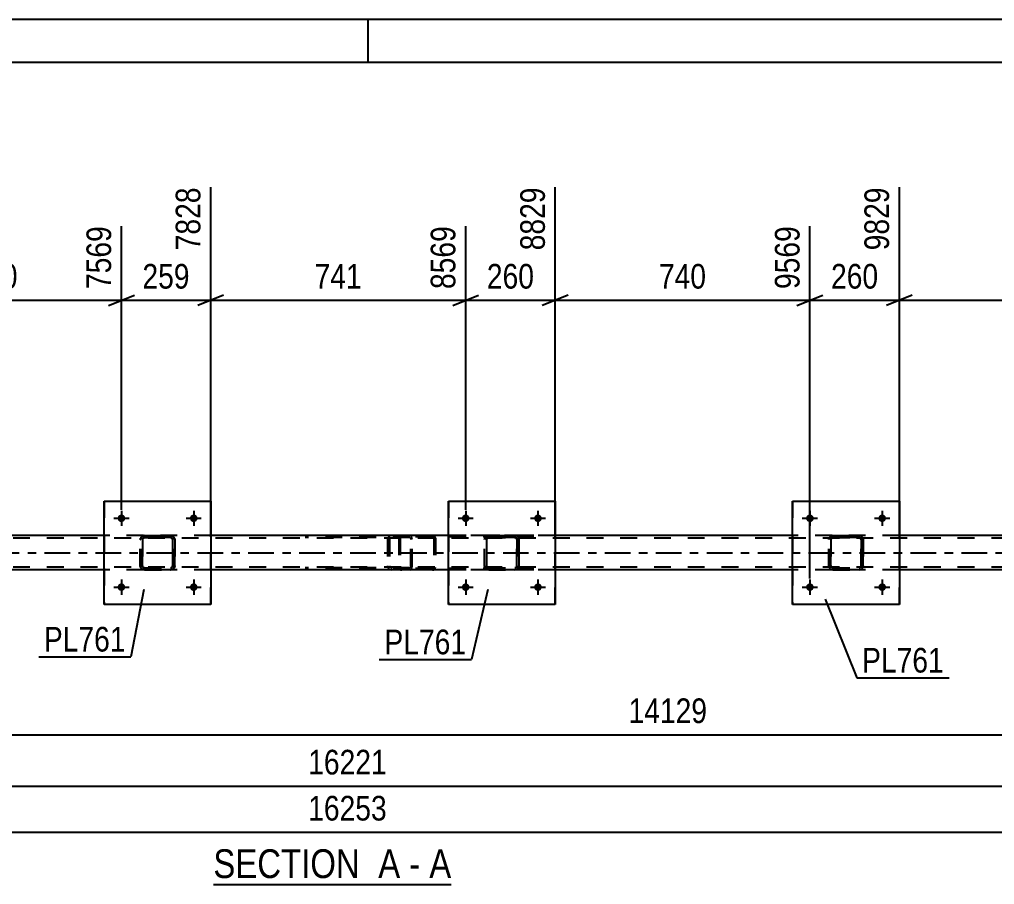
# Model space of a CAD drawing. Header units: millimetres. Extents: x -91 to 750, y -426 to 168.
# Drawn here: x 289 to 402.3, y 67.6 to 168.1 of the extents above; entities that cross this region are included whole.
import ezdxf

# ---------------------------------------------------------------- set-up
doc = ezdxf.new("R2010")
doc.units = ezdxf.units.MM
doc.linetypes.add('DXK_LINE_DOT2', pattern=[3.9198, 1.9599, -1.9599])
doc.linetypes.add('DXK_LINE_DOT3', pattern=[5.9187, 2.979, -0.9799, 0.9799, -0.9799])
doc.styles.add('Arial Narrow', font='ARIALN.TTF', dxfattribs={"height": 0.2})

# ---------------------------------------------------------------- blocks, each defined once
blk = doc.blocks.new('Unknown-814409585-1133')
at = {"color": 5, "linetype": 'Continuous'}
for p, q in [((749.5, 168.07), (-91.5, 168.07)), ((329.5, 163.07), (329.5, 168.07)), ((744.5, 163.07), (-86.5, 163.07))]:
    blk.add_line(p, q, dxfattribs=at)
blk = doc.blocks.new('Unknown-814409585-11 - 2458')
at = {"color": 6, "linetype": 'Continuous'}
blk.add_line((311.52, 67.59), (339.16, 67.59), dxfattribs=at)
at = {"color": 0, "linetype": 'Continuous'}
for points in [[(329.63, 68.34), (329.63, 71.84), (311.52, 71.84), (311.52, 68.34)], [(333.23, 68.34), (333.23, 71.84), (330.68, 71.84), (330.68, 68.34)], [(335.56, 68.34), (335.56, 71.84), (334.28, 71.84), (334.28, 68.34)], [(339.16, 68.34), (339.16, 71.84), (336.61, 71.84), (336.61, 68.34)]]:
    blk.add_wipeout(points, dxfattribs=at)
at = {"color": 7, "linetype": 'Continuous', "style": 'Arial Narrow'}
for s, p in [('SECTION ', (311.52, 68.34)), ('A', (330.68, 68.34)), ('A', (336.61, 68.34)), ('-', (334.28, 68.34))]:
    blk.add_text(s, height=3.34, dxfattribs=at).set_placement(p)
blk = doc.blocks.new('Part-814409585-2548 - 2458')
at = {"color": 7, "linetype": 'DXK_LINE_DOT2'}
for p, q in [((646.91, 107.81), (49.24, 107.81)), ((311.24, 108.13), (298.84, 108.13)), ((351.24, 108.13), (338.84, 108.13)), ((391.23, 108.13), (378.83, 108.13)), ((646.91, 104.45), (49.24, 104.45)), ((311.24, 104.13), (298.84, 104.13)), ((351.24, 104.13), (338.84, 104.13)), ((391.23, 104.13), (378.83, 104.13))]:
    blk.add_line(p, q, dxfattribs=at)
at = {"color": 2, "linetype": 'Continuous'}
for p, q in [((298.84, 108.13), (271.24, 108.13)), ((338.84, 108.13), (311.24, 108.13)), ((378.83, 108.13), (351.24, 108.13)), ((418.83, 108.13), (391.23, 108.13)), ((298.84, 104.13), (271.24, 104.13)), ((338.84, 104.13), (311.24, 104.13)), ((378.83, 104.13), (351.24, 104.13)), ((418.83, 104.13), (391.23, 104.13))]:
    blk.add_line(p, q, dxfattribs=at)
at = {"color": 7, "linetype": 'DXK_LINE_DOT3'}
blk.add_line((49.24, 106.13), (646.91, 106.13), dxfattribs=at)
blk = doc.blocks.new('Bolt-814409585-2461 - 2458')
at = {"linetype": 'Continuous'}
for points in [[(300.4, 110.13), (300.41, 110.22), (300.44, 110.31), (300.48, 110.39), (300.54, 110.46), (300.62, 110.51), (300.7, 110.55), (300.79, 110.57), (300.88, 110.57), (300.97, 110.55), (301.06, 110.51), (301.13, 110.46), (301.19, 110.39), (301.24, 110.31), (301.27, 110.22), (301.28, 110.13), (301.27, 110.04), (301.24, 109.95), (301.19, 109.87), (301.13, 109.8), (301.06, 109.75), (300.97, 109.71), (300.88, 109.69), (300.79, 109.69), (300.7, 109.71), (300.62, 109.75), (300.54, 109.8), (300.48, 109.87), (300.44, 109.95), (300.41, 110.04)], [(308.8, 110.13), (308.81, 110.22), (308.84, 110.31), (308.88, 110.39), (308.94, 110.46), (309.02, 110.51), (309.1, 110.55), (309.19, 110.57), (309.28, 110.57), (309.37, 110.55), (309.46, 110.51), (309.53, 110.46), (309.59, 110.39), (309.64, 110.31), (309.67, 110.22), (309.68, 110.13), (309.67, 110.04), (309.64, 109.95), (309.59, 109.87), (309.53, 109.8), (309.46, 109.75), (309.37, 109.71), (309.28, 109.69), (309.19, 109.69), (309.1, 109.71), (309.02, 109.75), (308.94, 109.8), (308.88, 109.87), (308.84, 109.95), (308.81, 110.04)]]:
    blk.add_hatch(color=1, dxfattribs=at).paths.add_polyline_path(points)
at = {"color": 1, "linetype": 'Continuous'}
for p, q in [((299.96, 110.13), (301.72, 110.13)), ((300.84, 111.01), (300.84, 109.25)), ((308.36, 110.13), (310.12, 110.13)), ((309.24, 111.01), (309.24, 109.25))]:
    blk.add_line(p, q, dxfattribs=at)
blk = doc.blocks.new('Bolt-814409585-2462 - 2458')
at = {"linetype": 'Continuous'}
for points in [[(300.4, 102.13), (300.41, 102.22), (300.44, 102.31), (300.48, 102.39), (300.54, 102.46), (300.62, 102.51), (300.7, 102.55), (300.79, 102.57), (300.88, 102.57), (300.97, 102.55), (301.06, 102.51), (301.13, 102.46), (301.19, 102.39), (301.24, 102.31), (301.27, 102.22), (301.28, 102.13), (301.27, 102.04), (301.24, 101.95), (301.19, 101.87), (301.13, 101.8), (301.06, 101.75), (300.97, 101.71), (300.88, 101.69), (300.79, 101.69), (300.7, 101.71), (300.62, 101.75), (300.54, 101.8), (300.48, 101.87), (300.44, 101.95), (300.41, 102.04)], [(308.8, 102.13), (308.81, 102.22), (308.84, 102.31), (308.88, 102.39), (308.94, 102.46), (309.02, 102.51), (309.1, 102.55), (309.19, 102.57), (309.28, 102.57), (309.37, 102.55), (309.46, 102.51), (309.53, 102.46), (309.59, 102.39), (309.64, 102.31), (309.67, 102.22), (309.68, 102.13), (309.67, 102.04), (309.64, 101.95), (309.59, 101.87), (309.53, 101.8), (309.46, 101.75), (309.37, 101.71), (309.28, 101.69), (309.19, 101.69), (309.1, 101.71), (309.02, 101.75), (308.94, 101.8), (308.88, 101.87), (308.84, 101.95), (308.81, 102.04)]]:
    blk.add_hatch(color=1, dxfattribs=at).paths.add_polyline_path(points)
at = {"color": 1, "linetype": 'Continuous'}
for p, q in [((299.96, 102.13), (301.72, 102.13)), ((300.84, 103.01), (300.84, 101.25)), ((308.36, 102.13), (310.12, 102.13)), ((309.24, 103.01), (309.24, 101.25))]:
    blk.add_line(p, q, dxfattribs=at)
blk = doc.blocks.new('Bolt-814409585-2467 - 2458')
at = {"linetype": 'Continuous'}
for points in [[(340.4, 110.13), (340.41, 110.22), (340.44, 110.31), (340.48, 110.39), (340.54, 110.46), (340.62, 110.51), (340.7, 110.55), (340.79, 110.57), (340.88, 110.57), (340.97, 110.55), (341.06, 110.51), (341.13, 110.46), (341.19, 110.39), (341.24, 110.31), (341.27, 110.22), (341.28, 110.13), (341.27, 110.04), (341.24, 109.95), (341.19, 109.87), (341.13, 109.8), (341.06, 109.75), (340.97, 109.71), (340.88, 109.69), (340.79, 109.69), (340.7, 109.71), (340.62, 109.75), (340.54, 109.8), (340.48, 109.87), (340.44, 109.95), (340.41, 110.04)], [(348.8, 110.13), (348.81, 110.22), (348.84, 110.31), (348.88, 110.39), (348.94, 110.46), (349.02, 110.51), (349.1, 110.55), (349.19, 110.57), (349.28, 110.57), (349.37, 110.55), (349.46, 110.51), (349.53, 110.46), (349.59, 110.39), (349.64, 110.31), (349.67, 110.22), (349.68, 110.13), (349.67, 110.04), (349.64, 109.95), (349.59, 109.87), (349.53, 109.8), (349.46, 109.75), (349.37, 109.71), (349.28, 109.69), (349.19, 109.69), (349.1, 109.71), (349.02, 109.75), (348.94, 109.8), (348.88, 109.87), (348.84, 109.95), (348.81, 110.04)]]:
    blk.add_hatch(color=1, dxfattribs=at).paths.add_polyline_path(points)
at = {"color": 1, "linetype": 'Continuous'}
for p, q in [((339.96, 110.13), (341.72, 110.13)), ((340.84, 111.01), (340.84, 109.25)), ((348.36, 110.13), (350.12, 110.13)), ((349.24, 111.01), (349.24, 109.25))]:
    blk.add_line(p, q, dxfattribs=at)
blk = doc.blocks.new('Bolt-814409585-2468 - 2458')
at = {"linetype": 'Continuous'}
for points in [[(340.4, 102.13), (340.41, 102.22), (340.44, 102.31), (340.48, 102.39), (340.54, 102.46), (340.62, 102.51), (340.7, 102.55), (340.79, 102.57), (340.88, 102.57), (340.97, 102.55), (341.06, 102.51), (341.13, 102.46), (341.19, 102.39), (341.24, 102.31), (341.27, 102.22), (341.28, 102.13), (341.27, 102.04), (341.24, 101.95), (341.19, 101.87), (341.13, 101.8), (341.06, 101.75), (340.97, 101.71), (340.88, 101.69), (340.79, 101.69), (340.7, 101.71), (340.62, 101.75), (340.54, 101.8), (340.48, 101.87), (340.44, 101.95), (340.41, 102.04)], [(348.8, 102.13), (348.81, 102.22), (348.84, 102.31), (348.88, 102.39), (348.94, 102.46), (349.02, 102.51), (349.1, 102.55), (349.19, 102.57), (349.28, 102.57), (349.37, 102.55), (349.46, 102.51), (349.53, 102.46), (349.59, 102.39), (349.64, 102.31), (349.67, 102.22), (349.68, 102.13), (349.67, 102.04), (349.64, 101.95), (349.59, 101.87), (349.53, 101.8), (349.46, 101.75), (349.37, 101.71), (349.28, 101.69), (349.19, 101.69), (349.1, 101.71), (349.02, 101.75), (348.94, 101.8), (348.88, 101.87), (348.84, 101.95), (348.81, 102.04)]]:
    blk.add_hatch(color=1, dxfattribs=at).paths.add_polyline_path(points)
at = {"color": 1, "linetype": 'Continuous'}
for p, q in [((339.96, 102.13), (341.72, 102.13)), ((340.84, 103.01), (340.84, 101.25)), ((348.36, 102.13), (350.12, 102.13)), ((349.24, 103.01), (349.24, 101.25))]:
    blk.add_line(p, q, dxfattribs=at)
blk = doc.blocks.new('Part-814409585-2501 - 2458')
at = {"color": 2, "linetype": 'Continuous'}
for p, q in [((298.84, 100.13), (298.84, 112.13)), ((298.84, 112.13), (298.84, 112.13)), ((298.84, 112.13), (311.24, 112.13)), ((311.24, 112.13), (311.24, 100.13)), ((298.84, 100.13), (298.84, 100.13)), ((311.24, 100.13), (298.84, 100.13))]:
    blk.add_line(p, q, dxfattribs=at)
at = {"color": 7, "linetype": 'DXK_LINE_DOT2'}
for p, q in [((298.84, 112.13), (298.84, 100.13)), ((298.84, 112.13), (298.84, 112.13)), ((311.24, 100.13), (311.24, 112.13)), ((298.84, 100.13), (298.84, 100.13))]:
    blk.add_line(p, q, dxfattribs=at)
blk = doc.blocks.new('Part-814409585-2502 - 2458')
at = {"color": 7, "linetype": 'DXK_LINE_DOT2'}
for p, q in [((303.03, 107.65), (303.07, 107.83)), ((303.03, 107.65), (303.04, 107.65)), ((303.03, 104.61), (303.03, 107.65)), ((303.07, 107.83), (303.04, 107.65)), ((303.04, 104.61), (303.04, 107.65)), ((303.29, 107.74), (303.27, 107.65)), ((303.28, 107.65), (303.27, 107.65)), ((303.27, 107.65), (303.27, 104.61)), ((303.28, 107.65), (303.3, 107.74)), ((303.28, 104.61), (303.28, 107.65)), ((303.34, 107.82), (303.29, 107.74)), ((303.3, 107.74), (303.35, 107.82)), ((303.33, 108.09), (303.51, 108.13)), ((303.52, 108.13), (303.33, 108.09)), ((303.42, 107.87), (303.34, 107.82)), ((303.35, 107.82), (303.43, 107.87)), ((303.51, 107.89), (303.42, 107.87)), ((303.43, 107.87), (303.52, 107.89)), ((303.52, 108.13), (303.51, 108.13)), ((303.51, 108.13), (306.55, 108.13)), ((303.51, 107.89), (303.52, 107.89)), ((306.55, 107.89), (303.51, 107.89)), ((303.52, 108.13), (306.56, 108.13)), ((303.52, 107.89), (306.56, 107.89)), ((306.55, 108.13), (306.56, 108.13)), ((306.55, 108.13), (306.74, 108.09)), ((306.56, 107.89), (306.55, 107.89)), ((306.64, 107.87), (306.55, 107.89)), ((306.74, 108.09), (306.56, 108.13)), ((306.56, 107.89), (306.65, 107.87)), ((306.64, 107.87), (306.65, 107.87)), ((306.72, 107.82), (306.64, 107.87)), ((306.65, 107.87), (306.73, 107.82)), ((306.77, 107.74), (306.72, 107.82)), ((306.73, 107.82), (306.78, 107.74)), ((306.79, 107.65), (306.77, 107.74)), ((306.78, 107.74), (306.8, 107.65)), ((306.8, 107.65), (306.79, 107.65)), ((306.79, 107.65), (306.79, 104.61)), ((306.8, 104.61), (306.8, 107.65)), ((307, 107.83), (307.03, 107.65)), ((307.04, 107.65), (307, 107.83)), ((307.04, 107.65), (307.03, 107.65)), ((307.03, 107.65), (307.03, 104.61)), ((307.04, 104.61), (307.04, 107.65)), ((303.04, 104.61), (303.03, 104.61)), ((303.07, 104.43), (303.03, 104.61)), ((303.04, 104.61), (303.07, 104.43)), ((303.27, 104.61), (303.28, 104.61)), ((303.27, 104.61), (303.29, 104.52)), ((303.3, 104.52), (303.28, 104.61)), ((303.29, 104.52), (303.34, 104.44)), ((303.35, 104.44), (303.3, 104.52)), ((303.34, 104.44), (303.42, 104.39)), ((303.43, 104.39), (303.35, 104.44)), ((303.42, 104.39), (303.51, 104.37)), ((303.52, 104.37), (303.43, 104.39)), ((303.52, 104.37), (303.51, 104.37)), ((303.51, 104.37), (306.55, 104.37)), ((303.52, 104.37), (306.56, 104.37)), ((306.55, 104.37), (306.64, 104.39)), ((306.55, 104.37), (306.56, 104.37)), ((306.65, 104.39), (306.56, 104.37)), ((306.64, 104.39), (306.72, 104.44)), ((306.73, 104.44), (306.65, 104.39)), ((306.72, 104.44), (306.77, 104.52)), ((306.78, 104.52), (306.73, 104.44)), ((306.77, 104.52), (306.79, 104.61)), ((306.8, 104.61), (306.78, 104.52)), ((306.79, 104.61), (306.8, 104.61)), ((307.03, 104.61), (307, 104.43)), ((307, 104.43), (307.04, 104.61)), ((307.03, 104.61), (307.04, 104.61)), ((303.33, 104.17), (303.33, 104.17)), ((303.51, 104.13), (303.33, 104.17)), ((303.33, 104.17), (303.52, 104.13)), ((303.52, 104.13), (303.51, 104.13)), ((303.51, 104.13), (306.55, 104.13)), ((303.52, 104.13), (306.56, 104.13)), ((306.74, 104.17), (306.55, 104.13)), ((306.55, 104.13), (306.56, 104.13)), ((306.56, 104.13), (306.74, 104.17))]:
    blk.add_line(p, q, dxfattribs=at)
at = {"color": 7, "linetype": 'DXK_LINE_DOT3'}
blk.add_line((305.04, 106.13), (305.03, 106.13), dxfattribs=at)
at = {"color": 7, "linetype": 'DXK_LINE_DOT2'}
for centre, start, end in [((303.51, 107.65), 112.5, 157.5), ((303.52, 107.65), 112.5, 157.5), ((306.55, 107.65), 22.5, 67.5), ((306.56, 107.65), 22.5, 67.5), ((303.51, 104.61), 202.5, 247.5), ((303.52, 104.61), 202.5, 247.5), ((306.55, 104.61), 292.5, 337.5), ((306.56, 104.61), 292.5, 337.5)]:
    blk.add_arc(centre, 0.48, start, end, dxfattribs=at)
blk = doc.blocks.new('Part-814409585-2570 - 2458')
at = {"color": 7, "linetype": 'DXK_LINE_DOT2'}
for p, q in [((343.03, 107.65), (343.07, 107.83)), ((343.03, 107.65), (343.04, 107.65)), ((343.03, 104.61), (343.03, 107.65)), ((343.07, 107.83), (343.04, 107.65)), ((343.04, 104.61), (343.04, 107.65)), ((343.29, 107.74), (343.27, 107.65)), ((343.28, 107.65), (343.27, 107.65)), ((343.27, 107.65), (343.27, 104.61)), ((343.28, 107.65), (343.3, 107.74)), ((343.28, 104.61), (343.28, 107.65)), ((343.34, 107.82), (343.29, 107.74)), ((343.3, 107.74), (343.35, 107.82)), ((343.33, 108.09), (343.51, 108.13)), ((343.52, 108.13), (343.33, 108.09)), ((343.42, 107.87), (343.34, 107.82)), ((343.35, 107.82), (343.43, 107.87)), ((343.51, 107.89), (343.42, 107.87)), ((343.43, 107.87), (343.52, 107.89)), ((343.52, 108.13), (343.51, 108.13)), ((343.51, 108.13), (346.55, 108.13)), ((343.51, 107.89), (343.52, 107.89)), ((346.55, 107.89), (343.51, 107.89)), ((343.52, 108.13), (346.56, 108.13)), ((343.52, 107.89), (346.56, 107.89)), ((346.55, 108.13), (346.56, 108.13)), ((346.55, 108.13), (346.74, 108.09)), ((346.56, 107.89), (346.55, 107.89)), ((346.64, 107.87), (346.55, 107.89)), ((346.74, 108.09), (346.56, 108.13)), ((346.56, 107.89), (346.65, 107.87)), ((346.64, 107.87), (346.65, 107.87)), ((346.72, 107.82), (346.64, 107.87)), ((346.65, 107.87), (346.73, 107.82)), ((346.77, 107.74), (346.72, 107.82)), ((346.73, 107.82), (346.78, 107.74)), ((346.79, 107.65), (346.77, 107.74)), ((346.78, 107.74), (346.8, 107.65)), ((346.8, 107.65), (346.79, 107.65)), ((346.79, 107.65), (346.79, 104.61)), ((346.8, 104.61), (346.8, 107.65)), ((347, 107.83), (347.03, 107.65)), ((347.04, 107.65), (347, 107.83)), ((347.04, 107.65), (347.03, 107.65)), ((347.03, 107.65), (347.03, 104.61)), ((347.04, 104.61), (347.04, 107.65)), ((343.04, 104.61), (343.03, 104.61)), ((343.07, 104.43), (343.03, 104.61)), ((343.04, 104.61), (343.07, 104.43)), ((343.27, 104.61), (343.28, 104.61)), ((343.27, 104.61), (343.29, 104.52)), ((343.3, 104.52), (343.28, 104.61)), ((343.29, 104.52), (343.34, 104.44)), ((343.35, 104.44), (343.3, 104.52)), ((343.34, 104.44), (343.42, 104.39)), ((343.43, 104.39), (343.35, 104.44)), ((343.42, 104.39), (343.51, 104.37)), ((343.52, 104.37), (343.43, 104.39)), ((343.52, 104.37), (343.51, 104.37)), ((343.51, 104.37), (346.55, 104.37)), ((343.52, 104.37), (346.56, 104.37)), ((346.55, 104.37), (346.64, 104.39)), ((346.55, 104.37), (346.56, 104.37)), ((346.65, 104.39), (346.56, 104.37)), ((346.64, 104.39), (346.72, 104.44)), ((346.73, 104.44), (346.65, 104.39)), ((346.72, 104.44), (346.77, 104.52)), ((346.78, 104.52), (346.73, 104.44)), ((346.77, 104.52), (346.79, 104.61)), ((346.8, 104.61), (346.78, 104.52)), ((346.79, 104.61), (346.8, 104.61)), ((347.03, 104.61), (347, 104.43)), ((347, 104.43), (347.04, 104.61)), ((347.03, 104.61), (347.04, 104.61)), ((343.33, 104.17), (343.33, 104.17)), ((343.51, 104.13), (343.33, 104.17)), ((343.33, 104.17), (343.52, 104.13)), ((343.52, 104.13), (343.51, 104.13)), ((343.51, 104.13), (346.55, 104.13)), ((343.52, 104.13), (346.56, 104.13)), ((346.74, 104.17), (346.55, 104.13)), ((346.55, 104.13), (346.56, 104.13)), ((346.56, 104.13), (346.74, 104.17))]:
    blk.add_line(p, q, dxfattribs=at)
at = {"color": 7, "linetype": 'DXK_LINE_DOT3'}
blk.add_line((345.04, 106.13), (345.03, 106.13), dxfattribs=at)
at = {"color": 7, "linetype": 'DXK_LINE_DOT2'}
for centre, start, end in [((343.51, 107.65), 112.5, 157.5), ((343.52, 107.65), 112.5, 157.5), ((346.55, 107.65), 22.5, 67.5), ((346.56, 107.65), 22.5, 67.5), ((343.51, 104.61), 202.5, 247.5), ((343.52, 104.61), 202.5, 247.5), ((346.55, 104.61), 292.5, 337.5), ((346.56, 104.61), 292.5, 337.5)]:
    blk.add_arc(centre, 0.48, start, end, dxfattribs=at)
blk = doc.blocks.new('Part-814409585-2569 - 2458')
at = {"color": 2, "linetype": 'Continuous'}
for p, q in [((338.84, 100.13), (338.84, 112.13)), ((338.84, 112.13), (338.84, 112.13)), ((338.84, 112.13), (351.24, 112.13)), ((351.24, 112.13), (351.24, 100.13)), ((338.84, 100.13), (338.84, 100.13)), ((351.24, 100.13), (338.84, 100.13))]:
    blk.add_line(p, q, dxfattribs=at)
at = {"color": 7, "linetype": 'DXK_LINE_DOT2'}
for p, q in [((338.84, 112.13), (338.84, 100.13)), ((338.84, 112.13), (338.84, 112.13)), ((351.24, 100.13), (351.24, 112.13)), ((338.84, 100.13), (338.84, 100.13))]:
    blk.add_line(p, q, dxfattribs=at)
blk = doc.blocks.new('Part-814409585-2714 - 2458')
at = {"color": 7, "linetype": 'DXK_LINE_DOT2'}
for p, q in [((334.34, 108.13), (322.19, 108.13)), ((334.34, 107.89), (322.19, 107.89)), ((331.77, 107.73), (331.75, 107.65)), ((331.75, 107.65), (331.75, 104.61)), ((331.79, 107.83), (331.77, 107.73)), ((332, 107.65), (332.02, 107.74)), ((332, 107.65), (332, 104.61)), ((332.02, 107.74), (332.07, 107.82)), ((332.25, 108.13), (332.06, 108.09)), ((332.07, 107.82), (332.15, 107.87)), ((332.15, 107.87), (332.25, 107.89)), ((333.07, 107.89), (333.07, 108.13)), ((334.45, 108.09), (334.34, 108.13)), ((334.34, 107.89), (334.39, 107.87)), ((334.39, 107.87), (334.44, 107.82)), ((334.44, 107.82), (334.47, 107.74)), ((334.53, 107.99), (334.45, 108.09)), ((334.47, 107.74), (334.48, 107.65)), ((334.48, 104.61), (334.48, 107.65)), ((334.59, 107.83), (334.53, 107.99)), ((334.61, 107.65), (334.59, 107.83)), ((334.61, 104.61), (334.61, 107.65)), ((334.34, 104.37), (322.19, 104.37)), ((331.75, 104.61), (331.77, 104.52)), ((331.77, 104.52), (331.79, 104.43)), ((332.02, 104.52), (332, 104.61)), ((332.07, 104.44), (332.02, 104.52)), ((332.15, 104.39), (332.07, 104.44)), ((332.25, 104.37), (332.15, 104.39)), ((333.07, 104.13), (333.07, 104.37)), ((334.39, 104.39), (334.34, 104.37)), ((334.44, 104.44), (334.39, 104.39)), ((334.47, 104.52), (334.44, 104.44)), ((334.45, 104.17), (334.53, 104.27)), ((334.48, 104.61), (334.47, 104.52)), ((334.53, 104.27), (334.59, 104.43)), ((334.59, 104.43), (334.61, 104.61)), ((334.34, 104.13), (322.19, 104.13)), ((332.06, 104.17), (332.25, 104.13)), ((334.34, 104.13), (334.45, 104.17))]:
    blk.add_line(p, q, dxfattribs=at)
for centre, start, end in [((332.24, 107.63), 111.1941, 156.1506), ((332.24, 104.63), 203.8494, 248.8059)]:
    blk.add_arc(centre, 0.492, start, end, dxfattribs=at)
blk = doc.blocks.new('Part-814409585-2728 - 2458')
at = {"color": 7, "linetype": 'DXK_LINE_DOT2'}
for p, q in [((383.03, 107.65), (383.07, 107.83)), ((383.07, 107.83), (383.03, 107.65)), ((383.03, 104.61), (383.03, 107.65)), ((383.03, 107.65), (383.03, 107.65)), ((383.03, 104.61), (383.03, 107.65)), ((383.27, 107.65), (383.29, 107.74)), ((383.29, 107.74), (383.27, 107.65)), ((383.27, 104.61), (383.27, 107.65)), ((383.27, 107.65), (383.27, 107.65)), ((383.27, 107.65), (383.27, 104.61)), ((383.29, 107.74), (383.35, 107.82)), ((383.34, 107.82), (383.29, 107.74)), ((383.33, 108.09), (383.51, 108.13)), ((383.51, 108.13), (383.33, 108.09)), ((383.42, 107.87), (383.34, 107.82)), ((383.35, 107.82), (383.42, 107.87)), ((383.42, 107.87), (383.51, 107.89)), ((383.51, 107.89), (383.42, 107.87)), ((383.51, 108.13), (386.55, 108.13)), ((383.51, 108.13), (383.51, 108.13)), ((383.51, 108.13), (386.55, 108.13)), ((383.51, 107.89), (386.55, 107.89)), ((383.51, 107.89), (383.51, 107.89)), ((386.55, 107.89), (383.51, 107.89)), ((386.55, 108.13), (386.55, 108.13)), ((386.55, 108.13), (386.73, 108.09)), ((386.74, 108.09), (386.55, 108.13)), ((386.55, 107.89), (386.55, 107.89)), ((386.55, 107.89), (386.65, 107.87)), ((386.64, 107.87), (386.55, 107.89)), ((386.64, 107.87), (386.65, 107.87)), ((386.72, 107.82), (386.64, 107.87)), ((386.65, 107.87), (386.72, 107.82)), ((386.72, 107.82), (386.78, 107.74)), ((386.77, 107.74), (386.72, 107.82)), ((386.79, 107.65), (386.77, 107.74)), ((386.78, 107.74), (386.79, 107.65)), ((386.79, 104.61), (386.79, 107.65)), ((386.79, 107.65), (386.79, 107.65)), ((386.79, 107.65), (386.79, 104.61)), ((386.99, 107.83), (387.03, 107.65)), ((387.03, 107.65), (387, 107.83)), ((387.03, 104.61), (387.03, 107.65)), ((387.03, 107.65), (387.03, 107.65)), ((387.03, 107.65), (387.03, 104.61)), ((383.03, 104.61), (383.03, 104.61)), ((383.07, 104.43), (383.03, 104.61)), ((383.03, 104.61), (383.07, 104.43)), ((383.27, 104.61), (383.27, 104.61)), ((383.29, 104.52), (383.27, 104.61)), ((383.27, 104.61), (383.29, 104.52)), ((383.35, 104.44), (383.29, 104.52)), ((383.29, 104.52), (383.34, 104.44)), ((383.34, 104.44), (383.42, 104.39)), ((383.42, 104.39), (383.35, 104.44)), ((383.51, 104.37), (383.42, 104.39)), ((383.42, 104.39), (383.51, 104.37)), ((383.51, 104.37), (386.55, 104.37)), ((383.51, 104.37), (383.51, 104.37)), ((383.51, 104.37), (386.55, 104.37)), ((386.65, 104.39), (386.55, 104.37)), ((386.55, 104.37), (386.64, 104.39)), ((386.55, 104.37), (386.55, 104.37)), ((386.64, 104.39), (386.72, 104.44)), ((386.72, 104.44), (386.65, 104.39)), ((386.78, 104.52), (386.72, 104.44)), ((386.72, 104.44), (386.77, 104.52)), ((386.77, 104.52), (386.79, 104.61)), ((386.79, 104.61), (386.78, 104.52)), ((386.79, 104.61), (386.79, 104.61)), ((387.03, 104.61), (386.99, 104.43)), ((387, 104.43), (387.03, 104.61)), ((387.03, 104.61), (387.03, 104.61)), ((383.33, 104.17), (383.33, 104.17)), ((383.51, 104.13), (383.33, 104.17)), ((383.33, 104.17), (383.51, 104.13)), ((383.51, 104.13), (386.55, 104.13)), ((383.51, 104.13), (383.51, 104.13)), ((383.51, 104.13), (386.55, 104.13)), ((386.73, 104.17), (386.55, 104.13)), ((386.55, 104.13), (386.74, 104.17)), ((386.55, 104.13), (386.55, 104.13))]:
    blk.add_line(p, q, dxfattribs=at)
at = {"color": 7, "linetype": 'DXK_LINE_DOT3'}
blk.add_line((385.04, 106.13), (385.03, 106.13), dxfattribs=at)
at = {"color": 7, "linetype": 'DXK_LINE_DOT2'}
for centre, start, end in [((383.51, 107.65), 112.5, 157.5), ((383.51, 107.65), 112.5, 157.5), ((386.55, 107.65), 22.5, 67.5), ((386.55, 107.65), 22.5, 67.5), ((383.51, 104.61), 202.5, 247.5), ((383.51, 104.61), 202.5, 247.5), ((386.55, 104.61), 292.5, 337.5), ((386.55, 104.61), 292.5, 337.5)]:
    blk.add_arc(centre, 0.48, start, end, dxfattribs=at)
blk = doc.blocks.new('Bolt-814409585-2748 - 2458')
at = {"linetype": 'Continuous'}
for points in [[(380.39, 102.13), (380.4, 102.22), (380.43, 102.31), (380.48, 102.39), (380.54, 102.46), (380.61, 102.51), (380.7, 102.55), (380.79, 102.57), (380.88, 102.57), (380.97, 102.55), (381.05, 102.51), (381.13, 102.46), (381.19, 102.39), (381.24, 102.31), (381.27, 102.22), (381.27, 102.13), (381.27, 102.04), (381.24, 101.95), (381.19, 101.87), (381.13, 101.8), (381.05, 101.75), (380.97, 101.71), (380.88, 101.69), (380.79, 101.69), (380.7, 101.71), (380.61, 101.75), (380.54, 101.8), (380.48, 101.87), (380.43, 101.95), (380.4, 102.04)], [(388.79, 102.13), (388.8, 102.22), (388.83, 102.31), (388.88, 102.39), (388.94, 102.46), (389.01, 102.51), (389.1, 102.55), (389.19, 102.57), (389.28, 102.57), (389.37, 102.55), (389.45, 102.51), (389.53, 102.46), (389.59, 102.39), (389.64, 102.31), (389.67, 102.22), (389.67, 102.13), (389.67, 102.04), (389.64, 101.95), (389.59, 101.87), (389.53, 101.8), (389.45, 101.75), (389.37, 101.71), (389.28, 101.69), (389.19, 101.69), (389.1, 101.71), (389.01, 101.75), (388.94, 101.8), (388.88, 101.87), (388.83, 101.95), (388.8, 102.04)]]:
    blk.add_hatch(color=1, dxfattribs=at).paths.add_polyline_path(points)
at = {"color": 1, "linetype": 'Continuous'}
for p, q in [((379.95, 102.13), (381.71, 102.13)), ((380.83, 103.01), (380.83, 101.25)), ((388.35, 102.13), (390.11, 102.13)), ((389.23, 103.01), (389.23, 101.25))]:
    blk.add_line(p, q, dxfattribs=at)
blk = doc.blocks.new('Part-814409585-2754 - 2458')
at = {"color": 2, "linetype": 'Continuous'}
for p, q in [((378.83, 100.13), (378.83, 112.13)), ((378.83, 112.13), (378.83, 112.13)), ((378.83, 112.13), (391.23, 112.13)), ((391.23, 112.13), (391.23, 100.13)), ((378.83, 100.13), (378.83, 100.13)), ((391.23, 100.13), (378.83, 100.13))]:
    blk.add_line(p, q, dxfattribs=at)
at = {"color": 7, "linetype": 'DXK_LINE_DOT2'}
for p, q in [((378.83, 112.13), (378.83, 100.13)), ((378.83, 112.13), (378.83, 112.13)), ((391.23, 100.13), (391.23, 112.13)), ((378.83, 100.13), (378.83, 100.13))]:
    blk.add_line(p, q, dxfattribs=at)
blk = doc.blocks.new('Part-814409585-2766 - 2458')
at = {"color": 7, "linetype": 'DXK_LINE_DOT2'}
for p, q in [((333.09, 107.93), (333.07, 107.81)), ((333.07, 107.81), (333.07, 104.45)), ((333.24, 107.81), (333.25, 107.87)), ((333.24, 107.81), (333.24, 104.45)), ((333.25, 107.87), (333.29, 107.92)), ((333.41, 108.13), (333.28, 108.11)), ((333.29, 107.92), (333.34, 107.96)), ((333.34, 107.96), (333.41, 107.97)), ((348.74, 108.13), (333.41, 108.13)), ((348.74, 107.97), (333.41, 107.97)), ((337.11, 108.11), (336.98, 108.13)), ((336.98, 107.97), (337.05, 107.96)), ((337.05, 107.96), (337.07, 107.94)), ((337.07, 107.94), (337.1, 107.92)), ((337.1, 107.92), (337.14, 107.87)), ((337.14, 107.87), (337.15, 107.81)), ((337.15, 107.81), (337.15, 104.45)), ((337.32, 107.81), (337.3, 107.93)), ((337.32, 107.81), (337.32, 104.45)), ((333.07, 104.45), (333.09, 104.33)), ((333.25, 104.39), (333.24, 104.45)), ((333.29, 104.34), (333.25, 104.39)), ((333.29, 104.34), (333.32, 104.32)), ((333.32, 104.32), (333.34, 104.3)), ((333.34, 104.3), (333.41, 104.29)), ((348.74, 104.29), (333.41, 104.29)), ((337.05, 104.3), (336.98, 104.29)), ((337.1, 104.34), (337.05, 104.3)), ((337.14, 104.39), (337.1, 104.34)), ((337.15, 104.45), (337.14, 104.39)), ((337.3, 104.33), (337.32, 104.45)), ((333.28, 104.15), (333.41, 104.13)), ((348.74, 104.13), (333.41, 104.13)), ((336.98, 104.13), (337.11, 104.15))]:
    blk.add_line(p, q, dxfattribs=at)
for centre, start, end in [((333.39, 107.8), 110.7583, 155.68), ((336.99, 107.8), 24.32, 69.2417), ((333.39, 104.46), 204.32, 249.2417), ((336.99, 104.46), 290.7583, 335.68)]:
    blk.add_arc(centre, 0.331, start, end, dxfattribs=at)
blk = doc.blocks.new('Bolt-814409585-2770 - 2458')
at = {"linetype": 'Continuous'}
for points in [[(380.39, 110.13), (380.4, 110.22), (380.43, 110.31), (380.48, 110.39), (380.54, 110.46), (380.61, 110.51), (380.7, 110.55), (380.79, 110.57), (380.88, 110.57), (380.97, 110.55), (381.05, 110.51), (381.13, 110.46), (381.19, 110.39), (381.24, 110.31), (381.27, 110.22), (381.27, 110.13), (381.27, 110.04), (381.24, 109.95), (381.19, 109.87), (381.13, 109.8), (381.05, 109.75), (380.97, 109.71), (380.88, 109.69), (380.79, 109.69), (380.7, 109.71), (380.61, 109.75), (380.54, 109.8), (380.48, 109.87), (380.43, 109.95), (380.4, 110.04)], [(388.79, 110.13), (388.8, 110.22), (388.83, 110.31), (388.88, 110.39), (388.94, 110.46), (389.01, 110.51), (389.1, 110.55), (389.19, 110.57), (389.28, 110.57), (389.37, 110.55), (389.45, 110.51), (389.53, 110.46), (389.59, 110.39), (389.64, 110.31), (389.67, 110.22), (389.67, 110.13), (389.67, 110.04), (389.64, 109.95), (389.59, 109.87), (389.53, 109.8), (389.45, 109.75), (389.37, 109.71), (389.28, 109.69), (389.19, 109.69), (389.1, 109.71), (389.01, 109.75), (388.94, 109.8), (388.88, 109.87), (388.83, 109.95), (388.8, 110.04)]]:
    blk.add_hatch(color=1, dxfattribs=at).paths.add_polyline_path(points)
at = {"color": 1, "linetype": 'Continuous'}
for p, q in [((379.95, 110.13), (381.71, 110.13)), ((380.83, 111.01), (380.83, 109.25)), ((388.35, 110.13), (390.11, 110.13)), ((389.23, 111.01), (389.23, 109.25))]:
    blk.add_line(p, q, dxfattribs=at)
blk = doc.blocks.new('StraightDimension-814409585-15551 - 2458')
at = {"color": 7, "linetype": 'Continuous'}
for p, q in [((351.24, 109.13), (351.24, 148.58)), ((340.84, 111.13), (340.84, 144.08)), ((339.34, 134.86), (342.34, 136.06)), ((352.74, 136.06), (349.74, 134.86)), ((340.84, 135.46), (351.24, 135.46))]:
    blk.add_line(p, q, dxfattribs=at)
at = {"color": 0}
blk.add_wipeout([(349.38, 136.21), (349.38, 140.41), (342.7, 140.41), (342.7, 136.21)], dxfattribs=at)
at = {"color": 3, "style": 'Arial Narrow'}
blk.add_text('260', height=2.863, dxfattribs=at).set_placement((343.3, 136.81))
at = {"color": 0, "linetype": 'Continuous'}
blk.add_wipeout([(350.64, 149.18), (346.44, 149.18), (346.44, 140.66), (350.64, 140.66)], dxfattribs=at)
at = {"color": 3, "linetype": 'Continuous', "style": 'Arial Narrow'}
blk.add_text('8829', height=2.863, rotation=90.0002, dxfattribs=at).set_placement((350.04, 141.26))
blk = doc.blocks.new('StraightDimension-814409585-15554 - 2458')
at = {"color": 7, "linetype": 'Continuous'}
for p, q in [((271.23, 109.13), (271.23, 148.58)), ((300.84, 111.13), (300.84, 144.08)), ((272.73, 136.06), (269.73, 134.86)), ((299.34, 134.86), (302.34, 136.06)), ((271.23, 135.46), (300.84, 135.46))]:
    blk.add_line(p, q, dxfattribs=at)
at = {"color": 0}
blk.add_wipeout([(289.38, 136.21), (289.38, 140.41), (282.69, 140.41), (282.69, 136.21)], dxfattribs=at)
at = {"color": 3, "style": 'Arial Narrow'}
blk.add_text('740', height=2.863, dxfattribs=at).set_placement((283.29, 136.81))
at = {"color": 0, "linetype": 'Continuous'}
blk.add_wipeout([(300.24, 144.68), (296.04, 144.68), (296.04, 136.16), (300.24, 136.16)], dxfattribs=at)
at = {"color": 3, "linetype": 'Continuous', "style": 'Arial Narrow'}
blk.add_text('7569', height=2.863, rotation=90.0002, dxfattribs=at).set_placement((299.64, 136.76))
blk = doc.blocks.new('StraightDimension-814409585-2846 - 2458')
at = {"color": 7, "linetype": 'Continuous'}
blk.add_line((81.75, 84.99), (646.91, 84.99), dxfattribs=at)
at = {"color": 0}
blk.add_wipeout([(369.5, 85.74), (369.5, 89.94), (359.16, 89.94), (359.16, 85.74)], dxfattribs=at)
at = {"color": 3, "style": 'Arial Narrow'}
blk.add_text('14129', height=2.863, dxfattribs=at).set_placement((359.76, 86.34))
blk = doc.blocks.new('StraightDimension-814409585-10562 - 2458')
at = {"color": 7, "linetype": 'Continuous'}
blk.add_line((7.32, 79.02), (646.91, 79.02), dxfattribs=at)
at = {"color": 0}
blk.add_wipeout([(332.28, 79.77), (332.28, 83.97), (321.94, 83.97), (321.94, 79.77)], dxfattribs=at)
at = {"color": 3, "style": 'Arial Narrow'}
blk.add_text('16221', height=2.863, dxfattribs=at).set_placement((322.54, 80.37))
blk = doc.blocks.new('StraightDimension-814409585-15548 - 2458')
at = {"color": 7, "linetype": 'Continuous'}
for p, q in [((391.23, 109.13), (391.23, 148.58)), ((420.83, 111.13), (420.83, 145.91)), ((392.73, 136.06), (389.73, 134.86)), ((419.33, 134.86), (422.33, 136.06)), ((391.23, 135.46), (420.83, 135.46))]:
    blk.add_line(p, q, dxfattribs=at)
at = {"color": 0}
blk.add_wipeout([(409.38, 136.21), (409.38, 140.41), (402.69, 140.41), (402.69, 136.21)], dxfattribs=at)
at = {"color": 3, "style": 'Arial Narrow'}
blk.add_text('740', height=2.863, dxfattribs=at).set_placement((403.29, 136.81))
at = {"color": 0, "linetype": 'Continuous'}
blk.add_wipeout([(420.23, 146.51), (416.03, 146.51), (416.03, 136.16), (420.23, 136.16)], dxfattribs=at)
at = {"color": 3, "linetype": 'Continuous', "style": 'Arial Narrow'}
blk.add_text('10569', height=2.863, rotation=90.0002, dxfattribs=at).set_placement((419.63, 136.76))
blk = doc.blocks.new('StraightDimension-814409585-15549 - 2458')
at = {"color": 7, "linetype": 'Continuous'}
for p, q in [((391.23, 109.13), (391.23, 148.58)), ((380.83, 103.13), (380.83, 144.08)), ((379.33, 134.86), (382.33, 136.06)), ((392.73, 136.06), (389.73, 134.86)), ((380.83, 135.46), (391.23, 135.46))]:
    blk.add_line(p, q, dxfattribs=at)
at = {"color": 0}
blk.add_wipeout([(389.38, 136.21), (389.38, 140.41), (382.69, 140.41), (382.69, 136.21)], dxfattribs=at)
at = {"color": 3, "style": 'Arial Narrow'}
blk.add_text('260', height=2.863, dxfattribs=at).set_placement((383.29, 136.81))
at = {"color": 0, "linetype": 'Continuous'}
blk.add_wipeout([(390.63, 149.18), (386.43, 149.18), (386.43, 140.66), (390.63, 140.66)], dxfattribs=at)
at = {"color": 3, "linetype": 'Continuous', "style": 'Arial Narrow'}
blk.add_text('9829', height=2.863, rotation=90.0002, dxfattribs=at).set_placement((390.03, 141.26))
blk = doc.blocks.new('StraightDimension-814409585-15550 - 2458')
at = {"color": 7, "linetype": 'Continuous'}
for p, q in [((351.24, 109.13), (351.24, 148.58)), ((380.83, 103.13), (380.83, 144.08)), ((352.74, 136.06), (349.74, 134.86)), ((379.33, 134.86), (382.33, 136.06)), ((351.24, 135.46), (380.83, 135.46))]:
    blk.add_line(p, q, dxfattribs=at)
at = {"color": 0}
blk.add_wipeout([(369.38, 136.21), (369.38, 140.41), (362.69, 140.41), (362.69, 136.21)], dxfattribs=at)
at = {"color": 3, "style": 'Arial Narrow'}
blk.add_text('740', height=2.863, dxfattribs=at).set_placement((363.29, 136.81))
at = {"color": 0, "linetype": 'Continuous'}
blk.add_wipeout([(380.23, 144.68), (376.03, 144.68), (376.03, 136.16), (380.23, 136.16)], dxfattribs=at)
at = {"color": 3, "linetype": 'Continuous', "style": 'Arial Narrow'}
blk.add_text('9569', height=2.863, rotation=90.0002, dxfattribs=at).set_placement((379.63, 136.76))
blk = doc.blocks.new('StraightDimension-814409585-15552 - 2458')
at = {"color": 7, "linetype": 'Continuous'}
for p, q in [((311.21, 109.13), (311.21, 148.58)), ((340.84, 111.13), (340.84, 144.08)), ((312.71, 136.06), (309.71, 134.86)), ((339.34, 134.86), (342.34, 136.06)), ((311.21, 135.46), (340.84, 135.46))]:
    blk.add_line(p, q, dxfattribs=at)
at = {"color": 0}
blk.add_wipeout([(329.37, 136.21), (329.37, 140.41), (322.68, 140.41), (322.68, 136.21)], dxfattribs=at)
at = {"color": 3, "style": 'Arial Narrow'}
blk.add_text('741', height=2.863, dxfattribs=at).set_placement((323.28, 136.81))
at = {"color": 0, "linetype": 'Continuous'}
blk.add_wipeout([(340.24, 144.68), (336.04, 144.68), (336.04, 136.16), (340.24, 136.16)], dxfattribs=at)
at = {"color": 3, "linetype": 'Continuous', "style": 'Arial Narrow'}
blk.add_text('8569', height=2.863, rotation=90.0002, dxfattribs=at).set_placement((339.64, 136.76))
blk = doc.blocks.new('StraightDimension-814409585-15553 - 2458')
at = {"color": 7, "linetype": 'Continuous'}
for p, q in [((311.21, 109.13), (311.21, 148.58)), ((300.84, 111.13), (300.84, 144.08)), ((299.34, 134.86), (302.34, 136.06)), ((312.71, 136.06), (309.71, 134.86)), ((300.84, 135.46), (311.21, 135.46))]:
    blk.add_line(p, q, dxfattribs=at)
at = {"color": 0}
blk.add_wipeout([(309.37, 136.21), (309.37, 140.41), (302.68, 140.41), (302.68, 136.21)], dxfattribs=at)
at = {"color": 3, "style": 'Arial Narrow'}
blk.add_text('259', height=2.863, dxfattribs=at).set_placement((303.28, 136.81))
at = {"color": 0, "linetype": 'Continuous'}
blk.add_wipeout([(310.61, 149.18), (306.41, 149.18), (306.41, 140.66), (310.61, 140.66)], dxfattribs=at)
at = {"color": 3, "linetype": 'Continuous', "style": 'Arial Narrow'}
blk.add_text('7828', height=2.863, rotation=90.0002, dxfattribs=at).set_placement((310.01, 141.26))
blk = doc.blocks.new('StraightDimension-814409585-15921 - 2458')
at = {"color": 7, "linetype": 'Continuous'}
blk.add_line((6.68, 73.67), (647.55, 73.67), dxfattribs=at)
at = {"color": 0}
blk.add_wipeout([(332.28, 74.42), (332.28, 78.62), (321.94, 78.62), (321.94, 74.42)], dxfattribs=at)
at = {"color": 3, "style": 'Arial Narrow'}
blk.add_text('16253', height=2.863, dxfattribs=at).set_placement((322.54, 75.02))
blk = doc.blocks.new('Mark-814409585-2565 - 2458')
at = {"color": 30, "linetype": 'Continuous'}
for p in [(343.43, 101.84), (330.8, 93.73)]:
    blk.add_line(p, (341.51, 93.73), dxfattribs=at)
at = {"color": 0}
blk.add_wipeout([(340.91, 94.33), (340.91, 97.33), (331.4, 97.33), (331.4, 94.33)], dxfattribs=at)
blk.add_wipeout([(340.91, 94.33), (340.91, 97.33), (331.4, 97.33), (331.4, 94.33)], dxfattribs=at)
at = {"color": 3, "style": 'Arial Narrow'}
blk.add_text('PL761', height=2.863, dxfattribs=at).set_placement((331.4, 94.33))
blk = doc.blocks.new('Mark-814409585-2497 - 2458')
at = {"color": 30, "linetype": 'Continuous'}
for p in [(303.43, 101.84), (291.23, 94.05)]:
    blk.add_line(p, (301.94, 94.05), dxfattribs=at)
at = {"color": 0}
blk.add_wipeout([(301.34, 94.65), (301.34, 97.65), (291.83, 97.65), (291.83, 94.65)], dxfattribs=at)
blk.add_wipeout([(301.34, 94.65), (301.34, 97.65), (291.83, 97.65), (291.83, 94.65)], dxfattribs=at)
at = {"color": 3, "style": 'Arial Narrow'}
blk.add_text('PL761', height=2.863, dxfattribs=at).set_placement((291.83, 94.65))
blk = doc.blocks.new('Mark-814409585-2750 - 2458')
at = {"color": 30, "linetype": 'Continuous'}
for p, q in [((382.62, 100.73), (386.3, 91.61)), ((386.3, 91.61), (397, 91.61))]:
    blk.add_line(p, q, dxfattribs=at)
at = {"color": 0}
blk.add_wipeout([(396.4, 92.21), (396.4, 95.21), (386.9, 95.21), (386.9, 92.21)], dxfattribs=at)
blk.add_wipeout([(396.4, 92.21), (396.4, 95.21), (386.9, 95.21), (386.9, 92.21)], dxfattribs=at)
at = {"color": 3, "style": 'Arial Narrow'}
blk.add_text('PL761', height=2.863, dxfattribs=at).set_placement((386.9, 92.21))

msp = doc.modelspace()

# ---------------------------------------------------------------- block references
for name in ['Unknown-814409585-1133', 'Part-814409585-2501 - 2458', 'Part-814409585-2569 - 2458', 'Part-814409585-2754 - 2458', 'Part-814409585-2548 - 2458', 'Bolt-814409585-2461 - 2458', 'Bolt-814409585-2467 - 2458', 'Bolt-814409585-2770 - 2458', 'Part-814409585-2502 - 2458', 'Part-814409585-2714 - 2458', 'Part-814409585-2766 - 2458', 'Part-814409585-2570 - 2458', 'Part-814409585-2728 - 2458', 'Bolt-814409585-2462 - 2458', 'Bolt-814409585-2468 - 2458', 'Bolt-814409585-2748 - 2458']:
    msp.add_blockref(name, (0, 0))

# ---------------------------------------------------------------- next in the draw order: block references
for name in ['StraightDimension-814409585-15554 - 2458', 'StraightDimension-814409585-15551 - 2458', 'StraightDimension-814409585-15548 - 2458', 'StraightDimension-814409585-2846 - 2458', 'Unknown-814409585-11 - 2458']:
    msp.add_blockref(name, (0, 0))

# ---------------------------------------------------------------- next in the draw order: block references
for name in ['StraightDimension-814409585-15552 - 2458', 'StraightDimension-814409585-15549 - 2458', 'StraightDimension-814409585-10562 - 2458']:
    msp.add_blockref(name, (0, 0))

# ---------------------------------------------------------------- next in the draw order: block references
for name in ['StraightDimension-814409585-15553 - 2458', 'StraightDimension-814409585-15550 - 2458', 'StraightDimension-814409585-15921 - 2458']:
    msp.add_blockref(name, (0, 0))

# ---------------------------------------------------------------- next in the draw order: block references
for name in ['Mark-814409585-2497 - 2458', 'Mark-814409585-2565 - 2458', 'Mark-814409585-2750 - 2458']:
    msp.add_blockref(name, (0, 0))

doc.saveas('drawing.dxf')
